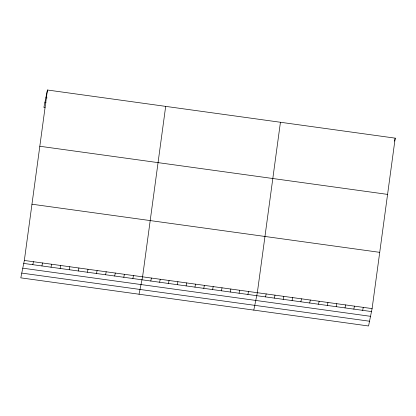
<?xml version="1.0" encoding="UTF-8"?>
<svg xmlns="http://www.w3.org/2000/svg" width="416" height="416" viewBox="0 0 416 416"><rect width="100%" height="100%" fill="white"/><g stroke="black" fill="none" stroke-linecap="round" stroke-linejoin="round"><path stroke-width="0.62" d="M24.341 260.458L47.44 90.012L395.2 138.148L372.102 308.594L368.56 325.988L20.8 277.852L24.341 260.458L372.102 308.594M165.677 106.376L142.579 276.822L139.038 294.216M280.436 122.262L257.338 292.708L253.802 310.102M47.44 90.012L43.898 107.406L45.11 107.572M32.828 264.685L33.436 261.716M41.928 265.944L42.531 262.974M51.022 267.202L51.626 264.233M60.117 268.46L60.72 265.491M69.212 269.724L69.815 266.75M78.307 270.982L78.91 268.013M87.402 272.241L88.005 269.272M96.496 273.499L97.1 270.53M105.591 274.758L106.194 271.788M114.686 276.016L115.294 273.047M123.786 277.274L124.389 274.305M132.881 278.533L133.484 275.564M150.8 281.013L151.408 278.044M159.63 282.235L160.233 279.266M168.459 283.457L169.062 280.488M177.284 284.679L177.892 281.71M186.113 285.901L186.716 282.932M194.943 287.123L195.546 284.154M203.767 288.345L204.376 285.376M212.597 289.567L213.2 286.598M221.426 290.789L222.03 287.82M230.251 292.011L230.854 289.042M239.08 293.233L239.684 290.264M247.91 294.455L248.513 291.486M265.564 296.899L266.167 293.93M274.394 298.121L274.997 295.152M283.218 299.343L283.821 296.374M292.048 300.565L292.651 297.596M300.877 301.787L301.48 298.818M309.702 303.009L310.305 300.04M318.531 304.231L319.134 301.262M327.361 305.453L327.964 302.484M336.185 306.675L336.788 303.706M345.015 307.897L345.618 304.928M353.839 309.119L354.448 306.15M394.597 141.118L395.2 138.148M362.669 310.341L363.272 307.372M45.864 97.744L47.076 97.911M44.866 102.648L46.077 102.814M39.816 146.26L387.577 194.397M31.959 204.209L379.725 252.346M23.733 263.427L371.498 311.563M22.766 268.185L370.531 316.321M21.767 273.094L369.533 321.23"/></g></svg>
